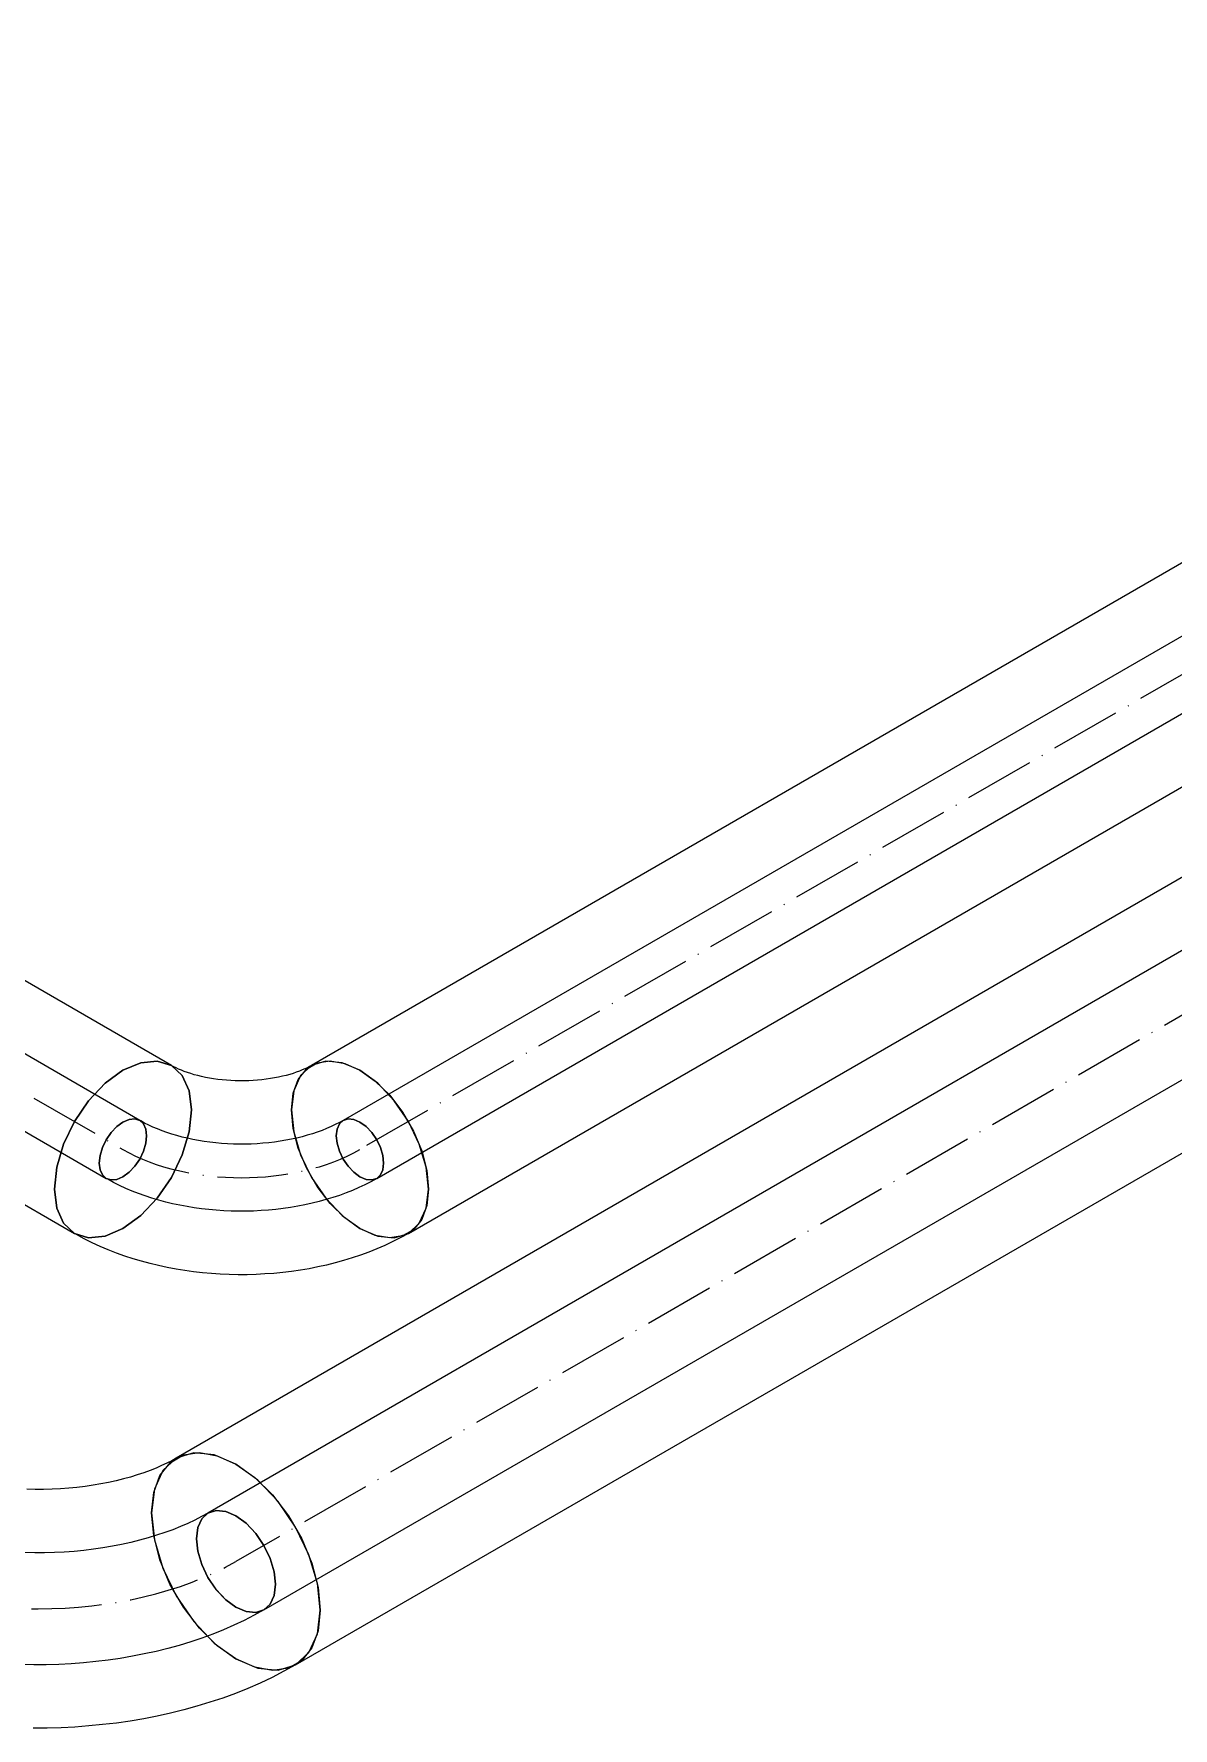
# Model space of a CAD drawing. Header units: millimetres. Extents: x -88595 to 880822, y -1054509 to -148035.
# Drawn here: x 432172.3 to 432334.1, y -325520.3 to -325279.8 of the extents above; entities that cross this region are included whole.
import ezdxf

# ---------------------------------------------------------------- set-up
doc = ezdxf.new("R2010")
doc.units = ezdxf.units.MM
doc.linetypes.add('$12$ADSK_Осевая', pattern=[14, 10, -2, 0, -2])
doc.linetypes.add('$13$ADSK_Осевая', pattern=[14, 10, -2, 0, -2])
for name, color, linetype, lineweight in [('Изоляция', 7, 'Continuous', 18), ('Трубопровод', 7, 'Continuous', 18), ('Трубопроводы', 7, 'Continuous', 18)]:
    doc.layers.add(name, color=color, linetype=linetype, lineweight=lineweight)

# ---------------------------------------------------------------- blocks, each defined once
blk = doc.blocks.new('$0$ADSK_МедьПайка_Отвод-гнутая труба - Отвод _гнутая труба_-V73-В_ОВ3_3')
at = {"layer": 'Трубопроводы', "color": 190, "true_color": 0x8000ff}
for points in [[(28100.44, 7817.78, 0), (28100.56, 7818.85, 0), (28100.89, 7819.99, 0), (28101.43, 7821.1, 0), (28102.13, 7822.12, 0), (28102.94, 7822.98, 0), (28103.81, 7823.61, 0), (28104.68, 7823.98, 0), (28105.49, 7824.06, 0), (28106.19, 7823.85, 0), (28106.72, 7823.35, 0), (28107.06, 7822.61, 0), (28107.17, 7821.67, 0)], [(28134.1, 7821.67, 0), (28134.22, 7822.61, 0), (28134.55, 7823.35, 0), (28135.09, 7823.85, 0), (28135.78, 7824.06, 0), (28136.6, 7823.98, 0), (28137.47, 7823.61, 0), (28138.34, 7822.98, 0), (28139.15, 7822.12, 0), (28139.85, 7821.1, 0), (28140.38, 7819.99, 0), (28140.72, 7818.85, 0), (28140.83, 7817.78, 0)], [(28107.17, 7821.67, 0), (28107.06, 7820.6, 0), (28106.72, 7819.46, 0), (28106.19, 7818.35, 0), (28105.49, 7817.33, 0), (28104.68, 7816.47, 0), (28103.81, 7815.84, 0), (28102.94, 7815.47, 0), (28102.13, 7815.39, 0), (28101.43, 7815.6, 0), (28100.89, 7816.1, 0), (28100.56, 7816.84, 0), (28100.44, 7817.78, 0)], [(28135.09, 7823.85, 0), (28134.54, 7823.55, 0), (28133.97, 7823.25, 0), (28133.37, 7822.97, 0), (28132.74, 7822.69, 0), (28132.09, 7822.43, 0), (28131.41, 7822.19, 0), (28130.71, 7821.95, 0), (28129.99, 7821.73, 0), (28129.25, 7821.53, 0), (28128.5, 7821.34, 0), (28127.73, 7821.17, 0), (28126.94, 7821.02, 0), (28126.14, 7820.88, 0), (28125.33, 7820.77, 0), (28124.51, 7820.67, 0), (28123.68, 7820.59, 0), (28122.85, 7820.53, 0), (28122.01, 7820.49, 0), (28121.17, 7820.46, 0), (28120.33, 7820.46, 0), (28119.49, 7820.48, 0), (28118.65, 7820.51, 0), (28117.81, 7820.57, 0), (28116.98, 7820.64, 0), (28116.16, 7820.74, 0), (28115.35, 7820.85, 0), (28114.55, 7820.98, 0), (28113.76, 7821.13, 0), (28112.98, 7821.3, 0), (28112.22, 7821.48, 0), (28111.48, 7821.68, 0), (28110.75, 7821.89, 0), (28110.05, 7822.12, 0), (28109.37, 7822.37, 0), (28108.71, 7822.62, 0), (28108.08, 7822.89, 0), (28107.47, 7823.17, 0), (28106.89, 7823.46, 0), (28106.33, 7823.77, 0), (28106.19, 7823.85, 0)], [(28140.83, 7817.78, 0), (28140.72, 7816.84, 0), (28140.38, 7816.1, 0), (28139.85, 7815.6, 0), (28139.15, 7815.39, 0), (28138.34, 7815.47, 0), (28137.47, 7815.84, 0), (28136.6, 7816.47, 0), (28135.78, 7817.33, 0), (28135.09, 7818.35, 0), (28134.55, 7819.46, 0), (28134.22, 7820.6, 0), (28134.1, 7821.67, 0)], [(28139.85, 7815.6, 0), (28139.02, 7815.14, 0), (28138.17, 7814.71, 0), (28137.3, 7814.3, 0), (28136.4, 7813.91, 0), (28135.49, 7813.54, 0), (28134.56, 7813.2, 0), (28133.61, 7812.88, 0), (28132.64, 7812.59, 0), (28131.66, 7812.32, 0), (28130.67, 7812.07, 0), (28129.66, 7811.85, 0), (28128.65, 7811.65, 0), (28127.62, 7811.48, 0), (28126.58, 7811.33, 0), (28125.54, 7811.2, 0), (28124.49, 7811.1, 0), (28123.43, 7811.03, 0), (28122.37, 7810.97, 0), (28121.31, 7810.95, 0), (28120.25, 7810.94, 0), (28119.19, 7810.96, 0), (28118.13, 7811.01, 0), (28117.07, 7811.08, 0), (28116.02, 7811.17, 0), (28114.97, 7811.29, 0), (28113.94, 7811.44, 0), (28112.91, 7811.6, 0), (28111.88, 7811.8, 0), (28110.87, 7812.01, 0), (28109.88, 7812.25, 0), (28108.89, 7812.52, 0), (28107.92, 7812.8, 0), (28106.97, 7813.11, 0), (28106.04, 7813.45, 0), (28105.12, 7813.81, 0), (28104.22, 7814.19, 0), (28103.34, 7814.59, 0), (28102.48, 7815.02, 0), (28101.65, 7815.48, 0), (28101.43, 7815.6, 0)]]:
    blk.add_polyline3d(points, dxfattribs=at)
blk = doc.blocks.new('$0$ADSK_МедьПайка_Отвод-гнутая труба - Отвод _гнутая труба_-V74-В_ОВ3_3')
at = {"layer": 'Трубопроводы', "color": 134, "true_color": 0x00a6a6}
for points in [[(28090.49, 7861.76, 0), (28090.68, 7863.55, 0), (28091.24, 7865.43, 0), (28092.13, 7867.29, 0), (28093.29, 7868.99, 0), (28094.65, 7870.42, 0), (28096.1, 7871.48, 0), (28097.55, 7872.1, 0), (28098.91, 7872.24, 0), (28100.07, 7871.88, 0), (28100.96, 7871.05, 0), (28101.52, 7869.81, 0), (28101.71, 7868.24, 0)], [(28146.63, 7868.24, 0), (28146.82, 7869.81, 0), (28147.38, 7871.05, 0), (28148.27, 7871.88, 0), (28149.44, 7872.24, 0), (28150.79, 7872.1, 0), (28152.24, 7871.48, 0), (28153.7, 7870.42, 0), (28155.05, 7868.99, 0), (28156.21, 7867.29, 0), (28157.11, 7865.43, 0), (28157.67, 7863.55, 0), (28157.86, 7861.76, 0)], [(28148.27, 7871.88, 0), (28147.37, 7871.37, 0), (28146.41, 7870.88, 0), (28145.41, 7870.41, 0), (28144.36, 7869.95, 0), (28143.27, 7869.52, 0), (28142.14, 7869.11, 0), (28140.98, 7868.72, 0), (28139.78, 7868.35, 0), (28138.55, 7868.01, 0), (28137.29, 7867.7, 0), (28136, 7867.41, 0), (28134.69, 7867.16, 0), (28133.35, 7866.93, 0), (28132, 7866.74, 0), (28130.64, 7866.57, 0), (28129.26, 7866.44, 0), (28127.87, 7866.34, 0), (28126.47, 7866.27, 0), (28125.06, 7866.23, 0), (28123.66, 7866.23, 0), (28122.26, 7866.26, 0), (28120.86, 7866.32, 0), (28119.46, 7866.41, 0), (28118.08, 7866.53, 0), (28116.71, 7866.69, 0), (28115.35, 7866.88, 0), (28114.02, 7867.09, 0), (28112.7, 7867.34, 0), (28111.4, 7867.62, 0), (28110.14, 7867.92, 0), (28108.9, 7868.26, 0), (28107.69, 7868.61, 0), (28106.51, 7869, 0), (28105.38, 7869.4, 0), (28104.28, 7869.83, 0), (28103.22, 7870.28, 0), (28102.2, 7870.75, 0), (28101.23, 7871.24, 0), (28100.31, 7871.74, 0), (28100.07, 7871.88, 0)], [(28101.71, 7868.24, 0), (28101.52, 7866.45, 0), (28100.96, 7864.57, 0), (28100.07, 7862.71, 0), (28098.91, 7861.01, 0), (28097.55, 7859.58, 0), (28096.1, 7858.52, 0), (28094.65, 7857.9, 0), (28093.29, 7857.76, 0), (28092.13, 7858.12, 0), (28091.24, 7858.95, 0), (28090.68, 7860.19, 0), (28090.49, 7861.76, 0)], [(28157.86, 7861.76, 0), (28157.67, 7860.19, 0), (28157.11, 7858.95, 0), (28156.21, 7858.12, 0), (28155.05, 7857.76, 0), (28153.7, 7857.9, 0), (28152.24, 7858.52, 0), (28150.79, 7859.58, 0), (28149.44, 7861.01, 0), (28148.27, 7862.71, 0), (28147.38, 7864.57, 0), (28146.82, 7866.45, 0), (28146.63, 7868.24, 0)], [(28156.21, 7858.12, 0), (28154.83, 7857.36, 0), (28153.41, 7856.63, 0), (28151.96, 7855.94, 0), (28150.47, 7855.3, 0), (28148.95, 7854.69, 0), (28147.39, 7854.12, 0), (28145.81, 7853.59, 0), (28144.2, 7853.1, 0), (28142.57, 7852.65, 0), (28140.91, 7852.24, 0), (28139.23, 7851.87, 0), (28137.53, 7851.54, 0), (28135.82, 7851.25, 0), (28134.09, 7851, 0), (28132.35, 7850.79, 0), (28130.59, 7850.62, 0), (28128.83, 7850.49, 0), (28127.07, 7850.4, 0), (28125.3, 7850.35, 0), (28123.53, 7850.35, 0), (28121.76, 7850.38, 0), (28119.99, 7850.46, 0), (28118.23, 7850.58, 0), (28116.47, 7850.74, 0), (28114.73, 7850.93, 0), (28112.99, 7851.17, 0), (28111.28, 7851.45, 0), (28109.57, 7851.77, 0), (28107.89, 7852.13, 0), (28106.23, 7852.53, 0), (28104.58, 7852.97, 0), (28102.97, 7853.45, 0), (28101.38, 7853.97, 0), (28099.82, 7854.53, 0), (28098.28, 7855.13, 0), (28096.78, 7855.77, 0), (28095.32, 7856.44, 0), (28093.89, 7857.16, 0), (28092.5, 7857.91, 0), (28092.13, 7858.12, 0)]]:
    blk.add_polyline3d(points, dxfattribs=at)

msp = doc.modelspace()

# ---------------------------------------------------------------- linework, layer by layer
at = {"layer": 'Изоляция', "color": 134, "true_color": 0x00a6a6}
for p, q in [((432588.13, -325253.59), (432192.52, -325481.99)), ((432209.46, -325511.33), (432604.27, -325283.39))]:
    msp.add_line(p, q, dxfattribs=at)
at = {"layer": 'Изоляция', "color": 190, "true_color": 0x8000ff}
for p, q in [((432477.75, -325272.65), (432211.72, -325426.24)), ((432225.48, -325450.08), (432491.51, -325296.48)), ((432191.82, -325426.24), (432154.77, -325404.85)), ((432141.01, -325428.68), (432178.06, -325450.08))]:
    msp.add_line(p, q, dxfattribs=at)
for points in [[(432184.94, -325426.92, 0), (432182.42, -325428.76, 0), (432180.07, -325431.24, 0), (432178.06, -325434.19, 0), (432176.51, -325437.41, 0), (432175.54, -325440.68, 0), (432175.21, -325443.78, 0)], [(432175.21, -325443.78, 0), (432175.54, -325440.68, 0), (432176.51, -325437.41, 0), (432178.06, -325434.19, 0), (432180.07, -325431.24, 0), (432182.42, -325428.76, 0), (432184.94, -325426.92, 0)], [(432194.67, -325432.54, 0), (432194.34, -325429.83, 0), (432193.36, -325427.68, 0), (432191.82, -325426.24, 0), (432189.8, -325425.62, 0), (432187.46, -325425.85, 0), (432184.94, -325426.92, 0)], [(432184.94, -325426.92, 0), (432187.46, -325425.85, 0), (432189.8, -325425.62, 0), (432191.82, -325426.24, 0), (432193.36, -325427.68, 0), (432194.34, -325429.83, 0), (432194.67, -325432.54, 0)], [(432211.72, -325426.24, 0), (432211.44, -325426.4, 0), (432211.13, -325426.56, 0), (432210.78, -325426.72, 0), (432210.41, -325426.88, 0), (432210, -325427.05, 0), (432209.56, -325427.2, 0), (432209.1, -325427.36, 0), (432208.62, -325427.51, 0), (432208.11, -325427.65, 0), (432207.58, -325427.78, 0), (432207.03, -325427.9, 0), (432206.46, -325428.01, 0), (432205.88, -325428.11, 0), (432205.28, -325428.2, 0), (432204.67, -325428.27, 0), (432204.06, -325428.33, 0), (432203.43, -325428.37, 0), (432202.8, -325428.4, 0), (432202.17, -325428.42, 0), (432201.54, -325428.42, 0), (432200.9, -325428.41, 0), (432200.27, -325428.38, 0), (432199.65, -325428.34, 0), (432199.03, -325428.29, 0), (432198.42, -325428.22, 0), (432197.82, -325428.13, 0), (432197.23, -325428.04, 0), (432196.66, -325427.93, 0), (432196.11, -325427.81, 0), (432195.57, -325427.68, 0), (432195.05, -325427.55, 0), (432194.56, -325427.4, 0), (432194.09, -325427.25, 0), (432193.65, -325427.09, 0), (432193.24, -325426.93, 0), (432192.85, -325426.76, 0), (432192.5, -325426.6, 0), (432192.18, -325426.44, 0), (432191.89, -325426.28, 0), (432191.82, -325426.24, 0)], [(432208.87, -325432.54, 0), (432209.11, -325430.18, 0), (432209.83, -325428.22, 0), (432210.99, -325426.76, 0), (432212.53, -325425.87, 0), (432214.38, -325425.6, 0), (432216.43, -325425.96, 0), (432218.6, -325426.92, 0)], [(432218.6, -325426.92, 0), (432216.08, -325425.85, 0), (432213.73, -325425.62, 0), (432211.72, -325426.24, 0), (432210.17, -325427.68, 0), (432209.2, -325429.83, 0), (432208.87, -325432.54, 0)], [(432228.33, -325443.78, 0), (432228, -325440.68, 0), (432227.02, -325437.41, 0), (432225.48, -325434.19, 0), (432223.46, -325431.24, 0), (432221.12, -325428.76, 0), (432218.6, -325426.92, 0)], [(432218.6, -325426.92, 0), (432220.76, -325428.46, 0), (432222.82, -325430.48, 0), (432224.66, -325432.88, 0), (432226.21, -325435.55, 0), (432227.36, -325438.35, 0), (432228.08, -325441.14, 0), (432228.33, -325443.78, 0)], [(432184.94, -325449.39, 0), (432187.46, -325447.56, 0), (432189.8, -325445.08, 0), (432191.82, -325442.13, 0), (432193.36, -325438.91, 0), (432194.34, -325435.64, 0), (432194.67, -325432.54, 0)], [(432194.67, -325432.54, 0), (432194.34, -325435.64, 0), (432193.36, -325438.91, 0), (432191.82, -325442.13, 0), (432189.8, -325445.08, 0), (432187.46, -325447.56, 0), (432184.94, -325449.39, 0)], [(432208.87, -325432.54, 0), (432209.2, -325435.64, 0), (432210.17, -325438.91, 0), (432211.72, -325442.13, 0), (432213.73, -325445.08, 0), (432216.08, -325447.56, 0), (432218.6, -325449.39, 0)], [(432218.6, -325449.39, 0), (432216.43, -325447.86, 0), (432214.37, -325445.84, 0), (432212.53, -325443.44, 0), (432210.99, -325440.77, 0), (432209.83, -325437.97, 0), (432209.11, -325435.18, 0), (432208.87, -325432.54, 0)], [(432175.21, -325443.78, 0), (432175.54, -325446.49, 0), (432176.51, -325448.64, 0), (432178.06, -325450.08, 0), (432180.07, -325450.7, 0), (432182.42, -325450.47, 0), (432184.94, -325449.39, 0)], [(432184.94, -325449.39, 0), (432182.42, -325450.47, 0), (432180.07, -325450.7, 0), (432178.06, -325450.08, 0), (432176.51, -325448.64, 0), (432175.54, -325446.49, 0), (432175.21, -325443.78, 0)], [(432218.6, -325449.39, 0), (432221.12, -325450.47, 0), (432223.46, -325450.7, 0), (432225.48, -325450.08, 0), (432227.02, -325448.64, 0), (432228, -325446.49, 0), (432228.33, -325443.78, 0)], [(432228.33, -325443.78, 0), (432228.08, -325446.14, 0), (432227.36, -325448.1, 0), (432226.2, -325449.56, 0), (432224.66, -325450.45, 0), (432222.82, -325450.72, 0), (432220.76, -325450.36, 0), (432218.6, -325449.39, 0)], [(432225.48, -325450.08, 0), (432224.38, -325450.68, 0), (432223.27, -325451.25, 0), (432222.14, -325451.79, 0), (432221, -325452.28, 0), (432219.84, -325452.75, 0), (432218.66, -325453.18, 0), (432217.48, -325453.57, 0), (432216.28, -325453.94, 0), (432215.07, -325454.27, 0), (432213.85, -325454.57, 0), (432212.62, -325454.84, 0), (432211.39, -325455.09, 0), (432210.14, -325455.3, 0), (432208.89, -325455.48, 0), (432207.64, -325455.63, 0), (432206.38, -325455.75, 0), (432205.11, -325455.84, 0), (432203.84, -325455.9, 0), (432202.57, -325455.94, 0), (432201.3, -325455.94, 0), (432200.03, -325455.92, 0), (432198.77, -325455.86, 0), (432197.5, -325455.78, 0), (432196.24, -325455.66, 0), (432194.98, -325455.52, 0), (432193.73, -325455.35, 0), (432192.48, -325455.15, 0), (432191.24, -325454.91, 0), (432190.01, -325454.65, 0), (432188.79, -325454.36, 0), (432187.58, -325454.03, 0), (432186.38, -325453.68, 0), (432185.19, -325453.29, 0), (432184.01, -325452.87, 0), (432182.85, -325452.41, 0), (432181.7, -325451.92, 0), (432180.57, -325451.4, 0), (432179.45, -325450.84, 0), (432178.35, -325450.24, 0), (432178.06, -325450.08, 0)]]:
    msp.add_polyline3d(points, dxfattribs=at)
at = {"layer": 'Изоляция', "color": 134, "true_color": 0x00a6a6}
for points in [[(432192.52, -325481.99, 0), (432191.88, -325482.35, 0), (432191.18, -325482.7, 0), (432190.44, -325483.05, 0), (432189.64, -325483.4, 0), (432188.8, -325483.74, 0), (432187.91, -325484.06, 0), (432186.98, -325484.37, 0), (432186.02, -325484.67, 0), (432185.01, -325484.94, 0), (432183.98, -325485.2, 0), (432182.91, -325485.44, 0), (432181.82, -325485.65, 0), (432180.7, -325485.84, 0), (432179.57, -325486, 0), (432178.41, -325486.14, 0), (432177.24, -325486.25, 0), (432176.06, -325486.34, 0), (432174.87, -325486.4, 0), (432173.68, -325486.43, 0), (432172.48, -325486.43, 0), (432171.29, -325486.41, 0)], [(432189.01, -325489.75, 0), (432189.31, -325486.84, 0), (432190.2, -325484.43, 0), (432191.63, -325482.63, 0), (432193.52, -325481.53, 0), (432195.79, -325481.2, 0), (432198.33, -325481.64, 0), (432200.99, -325482.83, 0)], [(432200.99, -325482.83, 0), (432197.89, -325481.51, 0), (432195, -325481.23, 0), (432192.52, -325481.99, 0), (432190.62, -325483.76, 0), (432189.42, -325486.4, 0), (432189.01, -325489.75, 0)], [(432212.97, -325503.58, 0), (432212.56, -325499.76, 0), (432211.36, -325495.73, 0), (432209.46, -325491.77, 0), (432206.98, -325488.14, 0), (432204.09, -325485.09, 0), (432200.99, -325482.83, 0)], [(432200.99, -325482.83, 0), (432203.66, -325484.72, 0), (432206.19, -325487.2, 0), (432208.46, -325490.16, 0), (432210.36, -325493.45, 0), (432211.78, -325496.89, 0), (432212.67, -325500.33, 0), (432212.97, -325503.58, 0)], [(432189.01, -325489.75, 0), (432189.42, -325493.56, 0), (432190.62, -325497.59, 0), (432192.52, -325501.55, 0), (432195, -325505.18, 0), (432197.89, -325508.23, 0), (432200.99, -325510.49, 0)], [(432200.99, -325510.49, 0), (432198.32, -325508.61, 0), (432195.79, -325506.12, 0), (432193.52, -325503.16, 0), (432191.62, -325499.88, 0), (432190.2, -325496.43, 0), (432189.31, -325492.99, 0), (432189.01, -325489.75, 0)], [(432200.99, -325510.49, 0), (432204.09, -325511.81, 0), (432206.98, -325512.1, 0), (432209.46, -325511.33, 0), (432211.36, -325509.57, 0), (432212.56, -325506.92, 0), (432212.97, -325503.58, 0)], [(432212.97, -325503.58, 0), (432212.67, -325506.48, 0), (432211.78, -325508.9, 0), (432210.35, -325510.69, 0), (432208.46, -325511.79, 0), (432206.19, -325512.12, 0), (432203.65, -325511.68, 0), (432200.99, -325510.49, 0)], [(432209.46, -325511.33, 0), (432207.81, -325512.25, 0), (432206.13, -325513.11, 0), (432204.42, -325513.92, 0), (432202.68, -325514.67, 0), (432200.91, -325515.38, 0), (432199.11, -325516.04, 0), (432197.29, -325516.65, 0), (432195.45, -325517.21, 0), (432193.59, -325517.72, 0), (432191.71, -325518.19, 0), (432189.8, -325518.61, 0), (432187.89, -325518.98, 0), (432185.96, -325519.31, 0), (432184.01, -325519.59, 0), (432182.06, -325519.82, 0), (432180.1, -325520.01, 0), (432178.13, -325520.16, 0), (432176.15, -325520.25, 0), (432174.17, -325520.31, 0), (432172.2, -325520.31, 0)]]:
    msp.add_polyline3d(points, dxfattribs=at)
at = {"layer": 'Трубопровод', "color": 134, "true_color": 0x00a6a6}
for p, q in [((432593.94, -325260.62), (432197.02, -325489.79)), ((432204.96, -325503.54), (432601.88, -325274.38))]:
    msp.add_line(p, q, dxfattribs=at)
at = {"layer": 'Трубопровод', "color": 134, "linetype": '$12$ADSK_Осевая', "true_color": 0x00a6a6}
msp.add_line((432597.91, -325267.5), (432200.99, -325496.66), dxfattribs=at)
msp.add_line((432597.91, -325267.5), (432200.99, -325496.66), dxfattribs=at)
at = {"layer": 'Трубопровод', "color": 190, "true_color": 0x8000ff}
for p, q in [((432482.25, -325280.44), (432216.22, -325434.04)), ((432220.98, -325442.28), (432487.01, -325288.69)), ((432187.32, -325434.04), (432150.27, -325412.64)), ((432145.51, -325420.89), (432182.56, -325442.28))]:
    msp.add_line(p, q, dxfattribs=at)
at = {"layer": 'Трубопровод', "color": 190, "linetype": '$12$ADSK_Осевая', "true_color": 0x8000ff}
for p, q in [((432484.63, -325284.56), (432218.6, -325438.16)), ((432484.63, -325284.56), (432218.6, -325438.16)), ((432147.89, -325416.77), (432184.94, -325438.16)), ((432147.89, -325416.77), (432184.94, -325438.16))]:
    msp.add_line(p, q, dxfattribs=at)
at = {"layer": 'Трубопровод', "color": 190, "true_color": 0x8000ff}
for points in [[(432184.94, -325434.27, 0), (432184.07, -325434.91, 0), (432183.26, -325435.77, 0), (432182.56, -325436.79, 0), (432182.02, -325437.9, 0), (432181.69, -325439.03, 0), (432181.57, -325440.1, 0)], [(432188.3, -325436.22, 0), (432188.19, -325435.28, 0), (432187.85, -325434.53, 0), (432187.32, -325434.04, 0), (432186.62, -325433.82, 0), (432185.81, -325433.9, 0), (432184.94, -325434.27, 0)], [(432218.6, -325434.27, 0), (432217.73, -325433.9, 0), (432216.91, -325433.82, 0), (432216.22, -325434.04, 0), (432215.68, -325434.53, 0), (432215.35, -325435.28, 0), (432215.23, -325436.22, 0)], [(432221.96, -325440.1, 0), (432221.85, -325439.03, 0), (432221.51, -325437.9, 0), (432220.98, -325436.79, 0), (432220.28, -325435.77, 0), (432219.47, -325434.91, 0), (432218.6, -325434.27, 0)], [(432184.94, -325442.05, 0), (432185.81, -325441.41, 0), (432186.62, -325440.55, 0), (432187.32, -325439.53, 0), (432187.85, -325438.42, 0), (432188.19, -325437.29, 0), (432188.3, -325436.22, 0)], [(432215.23, -325436.22, 0), (432215.35, -325437.29, 0), (432215.68, -325438.42, 0), (432216.22, -325439.53, 0), (432216.91, -325440.55, 0), (432217.73, -325441.41, 0), (432218.6, -325442.05, 0)], [(432181.57, -325440.1, 0), (432181.69, -325441.04, 0), (432182.02, -325441.79, 0), (432182.56, -325442.28, 0), (432183.26, -325442.5, 0), (432184.07, -325442.42, 0), (432184.94, -325442.05, 0)], [(432218.6, -325442.05, 0), (432219.47, -325442.42, 0), (432220.28, -325442.5, 0), (432220.98, -325442.28, 0), (432221.51, -325441.79, 0), (432221.85, -325441.04, 0), (432221.96, -325440.1, 0)]]:
    msp.add_polyline3d(points, dxfattribs=at)
at = {"layer": 'Трубопровод', "color": 134, "true_color": 0x00a6a6}
for points in [[(432200.99, -325490.18, 0), (432199.54, -325489.56, 0), (432198.18, -325489.43, 0), (432197.02, -325489.79, 0), (432196.13, -325490.61, 0), (432195.57, -325491.85, 0), (432195.38, -325493.42, 0)], [(432206.6, -325499.9, 0), (432206.41, -325498.11, 0), (432205.85, -325496.23, 0), (432204.96, -325494.37, 0), (432203.8, -325492.67, 0), (432202.44, -325491.24, 0), (432200.99, -325490.18, 0)], [(432195.38, -325493.42, 0), (432195.57, -325495.21, 0), (432196.13, -325497.1, 0), (432197.02, -325498.95, 0), (432198.18, -325500.66, 0), (432199.54, -325502.08, 0), (432200.99, -325503.14, 0)], [(432200.99, -325503.14, 0), (432202.44, -325503.76, 0), (432203.8, -325503.9, 0), (432204.96, -325503.54, 0), (432205.85, -325502.71, 0), (432206.41, -325501.47, 0), (432206.6, -325499.9, 0)]]:
    msp.add_polyline3d(points, dxfattribs=at)
at = {"layer": 'Трубопроводы', "color": 190, "linetype": '$13$ADSK_Осевая', "true_color": 0x8000ff}
msp.add_ellipse((432201.77, -325428.44), major_axis=(23.8, 0), ratio=0.57735, start_param=3.926991, end_param=5.497787, dxfattribs=at)
at = {"layer": 'Трубопроводы', "color": 134, "linetype": '$13$ADSK_Осевая', "true_color": 0x00a6a6}
msp.add_ellipse((432172.92, -325480.45), major_axis=(39.7, 0), ratio=0.57735, start_param=3.926991, end_param=5.497787, dxfattribs=at)

# ---------------------------------------------------------------- block references
at = {"layer": 'Трубопроводы', "color": 190, "true_color": 0x8000ff}
msp.add_blockref('$0$ADSK_МедьПайка_Отвод-гнутая труба - Отвод _гнутая труба_-V73-В_ОВ3_3', (404081.13, -333257.88), dxfattribs=at)
at = {"layer": 'Трубопроводы', "color": 134, "true_color": 0x00a6a6}
msp.add_blockref('$0$ADSK_МедьПайка_Отвод-гнутая труба - Отвод _гнутая труба_-V74-В_ОВ3_3', (404048.75, -333361.66), dxfattribs=at)

doc.saveas('drawing.dxf')
